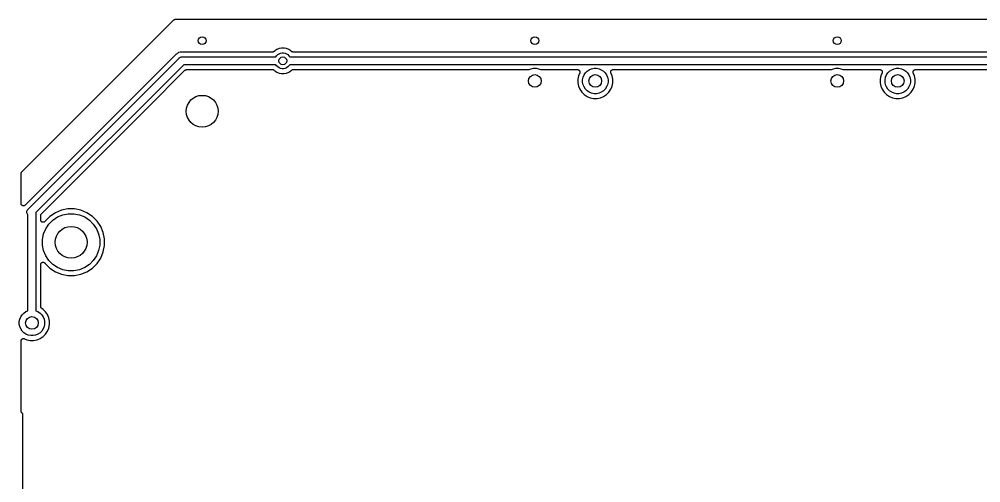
# Model space of a CAD drawing. Extents: x 4.56 to 9.07, y -4.98 to -1.83.
# Drawn here: x 4.561 to 5.753, y -3.423 to -2.848 of the extents above; entities that cross this region are included whole.
import ezdxf

# ---------------------------------------------------------------- set-up
doc = ezdxf.new("R2010")
doc.units = 0
doc.header["$MEASUREMENT"] = 0
doc.layers.add('BLACK', color=7, linetype='CONTINUOUS')

msp = doc.modelspace()

# ---------------------------------------------------------------- linework, layer by layer
at = {"layer": 'BLACK', "linetype": 'CONTINUOUS'}
for p, q in [((4.56386, -3.03783), (4.7524, -2.84929)), ((4.7524, -2.84928), (4.75243, -2.84926)), ((4.7524, -2.84929), (4.7524, -2.84928)), ((4.7524, -2.84928), (4.7524, -2.84928)), ((4.7524, -2.84928), (4.7524, -2.84928)), ((4.75243, -2.84926), (4.75264, -2.84909)), ((4.75264, -2.84909), (4.75285, -2.84892)), ((4.75285, -2.84892), (4.75286, -2.84891)), ((4.75286, -2.84891), (4.75288, -2.8489)), ((4.75288, -2.8489), (4.75312, -2.84878)), ((4.75312, -2.84878), (4.75336, -2.84865)), ((4.75336, -2.84865), (4.75337, -2.84864)), ((4.75337, -2.84864), (4.75339, -2.84864)), ((4.75339, -2.84864), (4.75365, -2.84856)), ((4.75365, -2.84856), (4.75391, -2.84848)), ((4.75391, -2.84848), (4.75393, -2.84848)), ((4.75393, -2.84848), (4.75394, -2.84848)), ((4.75394, -2.84848), (4.75421, -2.84845)), ((4.75421, -2.84845), (4.75448, -2.84843)), ((4.75448, -2.84843), (6.40396, -2.84843)), ((4.88291, -2.88486), (4.88004, -2.88604)), ((4.88595, -2.88425), (4.88291, -2.88486)), ((4.88905, -2.88425), (4.88595, -2.88425)), ((4.89209, -2.88486), (4.88905, -2.88425)), ((4.89496, -2.88604), (4.89209, -2.88486)), ((4.75431, -2.89277), (4.56803, -3.07904)), ((4.57164, -3.08379), (4.75879, -2.89664)), ((4.75439, -2.89267), (4.75431, -2.89277)), ((4.75448, -2.89259), (4.75439, -2.89267)), ((4.7545, -2.89256), (4.75448, -2.89259)), ((4.75475, -2.89225), (4.7545, -2.89256)), ((4.75557, -2.89158), (4.75475, -2.89225)), ((4.75641, -2.89089), (4.75557, -2.89158)), ((4.75557, -2.89158), (4.75557, -2.89158)), ((4.75744, -2.89034), (4.75641, -2.89089)), ((4.75831, -2.88988), (4.75744, -2.89034)), ((4.76036, -2.88925), (4.75831, -2.88988)), ((4.75879, -2.89664), (4.75895, -2.89645)), ((4.75895, -2.89645), (4.75971, -2.89582)), ((4.75971, -2.89582), (4.76058, -2.89536)), ((4.76211, -2.88908), (4.76036, -2.88925)), ((4.76058, -2.89536), (4.76152, -2.89507)), ((4.76152, -2.89507), (4.7617, -2.89505)), ((4.7617, -2.89505), (4.7625, -2.89498)), ((4.7625, -2.88904), (4.76211, -2.88908)), ((4.76211, -2.88908), (4.76211, -2.88908)), ((4.76289, -2.88908), (4.7625, -2.88904)), ((4.7625, -2.89498), (4.76275, -2.895)), ((4.76275, -2.895), (4.879, -2.895)), ((4.76302, -2.88908), (4.76289, -2.88908)), ((4.76314, -2.88909), (4.76302, -2.88908)), ((4.76318, -2.88909), (4.76314, -2.88909)), ((4.87491, -2.88909), (4.76318, -2.88909)), ((4.87518, -2.88907), (4.87491, -2.88909)), ((4.87545, -2.88904), (4.87518, -2.88907)), ((4.87547, -2.88904), (4.87545, -2.88904)), ((4.87548, -2.88904), (4.87547, -2.88904)), ((4.87574, -2.88896), (4.87548, -2.88904)), ((4.87601, -2.88888), (4.87574, -2.88896)), ((4.87602, -2.88888), (4.87601, -2.88888)), ((4.87604, -2.88887), (4.87602, -2.88888)), ((4.87628, -2.88874), (4.87604, -2.88887)), ((4.87652, -2.88862), (4.87628, -2.88874)), ((4.87653, -2.88861), (4.87652, -2.88862)), ((4.87655, -2.8886), (4.87653, -2.88861)), ((4.87676, -2.88843), (4.87655, -2.8886)), ((4.87697, -2.88826), (4.87676, -2.88843)), ((4.87699, -2.88824), (4.87697, -2.88826)), ((4.877, -2.88823), (4.87699, -2.88824)), ((4.87699, -2.88824), (4.87699, -2.88824)), ((4.87699, -2.88824), (4.87699, -2.88824)), ((4.87746, -2.88777), (4.877, -2.88823)), ((4.88004, -2.88604), (4.87746, -2.88777)), ((4.879, -2.895), (4.87985, -2.89373)), ((4.87985, -2.89373), (4.88123, -2.89235)), ((4.88123, -2.89235), (4.88284, -2.89128)), ((4.88284, -2.89128), (4.88463, -2.89054)), ((4.88463, -2.89054), (4.88653, -2.89016)), ((4.88653, -2.89016), (4.88847, -2.89016)), ((4.88847, -2.89016), (4.89037, -2.89054)), ((4.89037, -2.89054), (4.89216, -2.89128)), ((4.89216, -2.89128), (4.89377, -2.89235)), ((4.89377, -2.89235), (4.89515, -2.89373)), ((4.89754, -2.88777), (4.89496, -2.88604)), ((4.89515, -2.89373), (4.896, -2.895)), ((4.896, -2.895), (6.51043, -2.895)), ((4.898, -2.88823), (4.89754, -2.88777)), ((4.89821, -2.8884), (4.898, -2.88823)), ((4.89842, -2.88858), (4.89821, -2.8884)), ((4.89843, -2.88859), (4.89842, -2.88858)), ((4.89845, -2.8886), (4.89843, -2.88859)), ((4.89868, -2.88872), (4.89845, -2.8886)), ((4.89893, -2.88886), (4.89868, -2.88872)), ((4.89894, -2.88886), (4.89893, -2.88886)), ((4.89895, -2.88887), (4.89894, -2.88886)), ((4.89921, -2.88895), (4.89895, -2.88887)), ((4.89947, -2.88903), (4.89921, -2.88895)), ((4.89949, -2.88903), (4.89947, -2.88903)), ((4.8995, -2.88904), (4.89949, -2.88903)), ((4.89978, -2.88906), (4.8995, -2.88904)), ((4.90005, -2.88909), (4.89978, -2.88906)), ((4.90008, -2.88909), (4.90005, -2.88909)), ((4.90009, -2.88909), (4.90008, -2.88909)), ((4.90008, -2.88909), (4.90008, -2.88909)), ((4.90008, -2.88909), (4.90008, -2.88909)), ((6.50676, -2.88909), (4.90009, -2.88909)), ((4.76457, -2.905), (4.58134, -3.08823)), ((4.879, -2.905), (4.76457, -2.905)), ((4.87985, -2.90627), (4.879, -2.905)), ((4.88123, -2.90765), (4.87985, -2.90627)), ((4.88284, -2.90872), (4.88123, -2.90765)), ((4.88463, -2.90946), (4.88284, -2.90872)), ((4.89216, -2.90872), (4.89037, -2.90946)), ((4.89377, -2.90765), (4.89216, -2.90872)), ((4.89515, -2.90627), (4.89377, -2.90765)), ((4.896, -2.905), (4.89515, -2.90627)), ((6.51225, -2.905), (4.896, -2.905)), ((5.19541, -2.90986), (5.19845, -2.90925)), ((5.19845, -2.90925), (5.20155, -2.90925)), ((5.20155, -2.90925), (5.20459, -2.90986)), ((5.27041, -2.90986), (5.27345, -2.90925)), ((5.27345, -2.90925), (5.27655, -2.90925)), ((5.27655, -2.90925), (5.27959, -2.90986)), ((5.57041, -2.90986), (5.57345, -2.90925)), ((5.57345, -2.90925), (5.57655, -2.90925)), ((5.57655, -2.90925), (5.57959, -2.90986)), ((5.64541, -2.90986), (5.64845, -2.90925)), ((5.64845, -2.90925), (5.65155, -2.90925)), ((5.65155, -2.90925), (5.65459, -2.90986)), ((4.71935, -2.95857), (4.76615, -2.91177)), ((4.76615, -2.91177), (4.76616, -2.91176)), ((4.76616, -2.91176), (4.76618, -2.91174)), ((4.76616, -2.91176), (4.76616, -2.91176)), ((4.76616, -2.91176), (4.76616, -2.91176)), ((4.76618, -2.91174), (4.7664, -2.91157)), ((4.7664, -2.91157), (4.76661, -2.9114)), ((4.76661, -2.9114), (4.76662, -2.91139)), ((4.76662, -2.91139), (4.76663, -2.91138)), ((4.76663, -2.91138), (4.76687, -2.91126)), ((4.76687, -2.91126), (4.76712, -2.91113)), ((4.76712, -2.91113), (4.76713, -2.91112)), ((4.76713, -2.91112), (4.76714, -2.91112)), ((4.76714, -2.91112), (4.76741, -2.91104)), ((4.76741, -2.91104), (4.76767, -2.91096)), ((4.76767, -2.91096), (4.76768, -2.91096)), ((4.76768, -2.91096), (4.7677, -2.91096)), ((4.7677, -2.91096), (4.76797, -2.91093)), ((4.76797, -2.91093), (4.76824, -2.91091)), ((4.76824, -2.91091), (4.87491, -2.91091)), ((4.87491, -2.91091), (4.87492, -2.91091)), ((4.87492, -2.91091), (4.87492, -2.91091)), ((4.87492, -2.91091), (4.87492, -2.91091)), ((4.87492, -2.91091), (4.87495, -2.91091)), ((4.87495, -2.91091), (4.87522, -2.91094)), ((4.87522, -2.91094), (4.87549, -2.91096)), ((4.87549, -2.91096), (4.87551, -2.91097)), ((4.87551, -2.91097), (4.87553, -2.91097)), ((4.87553, -2.91097), (4.87579, -2.91105)), ((4.87579, -2.91105), (4.87605, -2.91113)), ((4.87605, -2.91113), (4.87606, -2.91114)), ((4.87606, -2.91114), (4.87607, -2.91114)), ((4.87607, -2.91114), (4.87631, -2.91128)), ((4.87631, -2.91128), (4.87655, -2.9114)), ((4.87655, -2.9114), (4.87657, -2.91141)), ((4.87657, -2.91141), (4.87658, -2.91142)), ((4.87658, -2.91142), (4.87679, -2.9116)), ((4.87679, -2.9116), (4.877, -2.91177)), ((4.877, -2.91177), (4.87746, -2.91223)), ((4.87746, -2.91223), (4.88004, -2.91396)), ((4.88004, -2.91396), (4.88291, -2.91514)), ((4.88291, -2.91514), (4.88595, -2.91575)), ((4.88653, -2.90984), (4.88463, -2.90946)), ((4.88595, -2.91575), (4.88905, -2.91575)), ((4.88847, -2.90984), (4.88653, -2.90984)), ((4.89037, -2.90946), (4.88847, -2.90984)), ((4.88905, -2.91575), (4.89209, -2.91514)), ((4.89209, -2.91514), (4.89496, -2.91396)), ((4.89496, -2.91396), (4.89754, -2.91223)), ((4.89754, -2.91223), (4.898, -2.91177)), ((4.898, -2.91177), (4.89801, -2.91176)), ((4.89801, -2.91176), (4.89803, -2.91174)), ((4.89801, -2.91176), (4.89801, -2.91176)), ((4.89801, -2.91176), (4.89801, -2.91176)), ((4.89803, -2.91174), (4.89824, -2.91157)), ((4.89824, -2.91157), (4.89845, -2.9114)), ((4.89845, -2.9114), (4.89847, -2.91139)), ((4.89847, -2.91139), (4.89848, -2.91138)), ((4.89848, -2.91138), (4.89872, -2.91126)), ((4.89872, -2.91126), (4.89896, -2.91113)), ((4.89896, -2.91113), (4.89898, -2.91112)), ((4.89898, -2.91112), (4.89899, -2.91112)), ((4.89899, -2.91112), (4.89925, -2.91104)), ((4.89925, -2.91104), (4.89952, -2.91096)), ((4.89952, -2.91096), (4.89953, -2.91096)), ((4.89953, -2.91096), (4.89955, -2.91096)), ((4.89955, -2.91096), (4.89982, -2.91093)), ((4.89982, -2.91093), (4.90009, -2.91091)), ((4.90009, -2.91091), (5.19288, -2.91091)), ((5.19288, -2.91091), (5.19541, -2.90986)), ((5.20459, -2.90986), (5.20712, -2.91091)), ((5.20712, -2.91091), (5.25298, -2.91091)), ((5.25298, -2.91091), (5.25301, -2.91091)), ((5.25301, -2.91091), (5.25301, -2.91091)), ((5.25301, -2.91091), (5.25301, -2.91091)), ((5.25301, -2.91091), (5.25302, -2.91091)), ((5.25302, -2.91091), (5.2533, -2.91094)), ((5.2533, -2.91094), (5.25358, -2.91097)), ((5.25418, -2.91868), (5.25335, -2.92287)), ((5.25358, -2.91097), (5.25359, -2.91097)), ((5.25359, -2.91097), (5.2536, -2.91097)), ((5.2536, -2.91097), (5.25386, -2.91105)), ((5.25386, -2.91105), (5.25413, -2.91114)), ((5.25413, -2.91114), (5.25414, -2.91114)), ((5.25414, -2.91114), (5.25414, -2.91114)), ((5.25414, -2.91114), (5.25439, -2.91128)), ((5.25571, -2.91499), (5.25418, -2.91868)), ((5.25439, -2.91128), (5.25464, -2.91141)), ((5.25464, -2.91141), (5.25464, -2.91142)), ((5.25464, -2.91142), (5.25465, -2.91142)), ((5.25465, -2.91142), (5.25486, -2.9116)), ((5.25486, -2.9116), (5.25508, -2.91178)), ((5.25508, -2.91178), (5.25509, -2.91179)), ((5.25509, -2.91179), (5.25509, -2.91179)), ((5.25509, -2.91179), (5.25526, -2.91201)), ((5.25526, -2.91201), (5.25544, -2.91223)), ((5.25544, -2.91223), (5.25545, -2.91224)), ((5.25545, -2.91224), (5.25545, -2.91224)), ((5.25545, -2.91224), (5.25558, -2.91249)), ((5.25558, -2.91249), (5.25571, -2.91274)), ((5.25571, -2.91274), (5.25572, -2.91275)), ((5.25579, -2.91472), (5.25571, -2.91499)), ((5.25572, -2.91275), (5.25572, -2.91275)), ((5.25572, -2.91275), (5.2558, -2.91302)), ((5.25587, -2.91445), (5.25579, -2.91472)), ((5.2558, -2.91302), (5.25588, -2.91329)), ((5.25588, -2.91444), (5.25587, -2.91444)), ((5.25587, -2.91444), (5.25587, -2.91445)), ((5.25588, -2.91329), (5.25588, -2.9133)), ((5.25588, -2.9133), (5.25588, -2.9133)), ((5.25588, -2.9133), (5.25591, -2.91358)), ((5.25591, -2.91415), (5.25588, -2.91444)), ((5.25591, -2.91358), (5.25593, -2.91386)), ((5.25593, -2.91388), (5.25591, -2.91415)), ((5.25593, -2.91386), (5.25593, -2.91387)), ((5.25593, -2.91387), (5.25593, -2.91388)), ((5.25925, -2.92345), (5.25986, -2.92041)), ((5.25986, -2.92041), (5.26104, -2.91754)), ((5.26104, -2.91754), (5.26277, -2.91496)), ((5.26277, -2.91496), (5.26496, -2.91277)), ((5.26496, -2.91277), (5.26754, -2.91104)), ((5.26754, -2.91104), (5.27041, -2.90986)), ((5.27959, -2.90986), (5.28246, -2.91104)), ((5.28246, -2.91104), (5.28504, -2.91277)), ((5.28504, -2.91277), (5.28723, -2.91496)), ((5.28723, -2.91496), (5.28896, -2.91754)), ((5.28896, -2.91754), (5.29014, -2.92041)), ((5.29014, -2.92041), (5.29075, -2.92345)), ((5.29407, -2.91382), (5.2941, -2.91354)), ((5.29407, -2.91383), (5.29407, -2.91382)), ((5.29407, -2.91384), (5.29407, -2.91383)), ((5.29409, -2.91412), (5.29407, -2.91384)), ((5.29412, -2.9144), (5.29409, -2.91412)), ((5.2941, -2.91354), (5.29413, -2.91326)), ((5.29412, -2.91441), (5.29412, -2.9144)), ((5.29412, -2.9144), (5.29412, -2.9144)), ((5.2942, -2.91468), (5.29412, -2.91441)), ((5.29413, -2.91325), (5.29421, -2.91298)), ((5.29413, -2.91326), (5.29413, -2.91325)), ((5.29413, -2.91326), (5.29413, -2.91326)), ((5.29428, -2.91495), (5.2942, -2.91468)), ((5.29421, -2.91298), (5.2943, -2.91271)), ((5.29428, -2.91496), (5.29428, -2.91495)), ((5.29428, -2.91497), (5.29428, -2.91496)), ((5.29428, -2.91496), (5.29428, -2.91496)), ((5.29429, -2.91499), (5.29428, -2.91497)), ((5.29582, -2.91868), (5.29429, -2.91499)), ((5.2943, -2.9127), (5.29444, -2.91245)), ((5.2943, -2.91271), (5.2943, -2.9127)), ((5.2943, -2.91271), (5.2943, -2.91271)), ((5.29444, -2.91245), (5.29457, -2.91221)), ((5.29457, -2.91221), (5.29458, -2.9122)), ((5.29458, -2.91219), (5.29476, -2.91198)), ((5.29458, -2.9122), (5.29458, -2.91219)), ((5.29476, -2.91198), (5.29494, -2.91176)), ((5.29494, -2.91176), (5.29495, -2.91175)), ((5.29494, -2.91176), (5.29494, -2.91176)), ((5.29495, -2.91175), (5.29517, -2.91157)), ((5.29517, -2.91157), (5.29538, -2.9114)), ((5.29538, -2.9114), (5.29539, -2.9114)), ((5.29539, -2.9114), (5.2954, -2.91139)), ((5.2954, -2.91139), (5.29565, -2.91126)), ((5.29565, -2.91126), (5.29589, -2.91113)), ((5.29665, -2.92287), (5.29582, -2.91868)), ((5.29589, -2.91113), (5.2959, -2.91113)), ((5.2959, -2.91113), (5.29591, -2.91112)), ((5.29591, -2.91112), (5.29617, -2.91104)), ((5.29617, -2.91104), (5.29645, -2.91096)), ((5.29645, -2.91096), (5.29645, -2.91096)), ((5.29645, -2.91096), (5.29646, -2.91096)), ((5.29646, -2.91096), (5.29674, -2.91093)), ((5.29674, -2.91093), (5.29702, -2.91091)), ((5.29702, -2.91091), (5.56788, -2.91091)), ((5.56788, -2.91091), (5.57041, -2.90986)), ((5.57959, -2.90986), (5.58212, -2.91091)), ((5.58212, -2.91091), (5.62798, -2.91091)), ((5.62798, -2.91091), (5.62801, -2.91091)), ((5.62801, -2.91091), (5.62801, -2.91091)), ((5.62801, -2.91091), (5.62801, -2.91091)), ((5.62801, -2.91091), (5.62802, -2.91091)), ((5.62802, -2.91091), (5.6283, -2.91094)), ((5.6283, -2.91094), (5.62858, -2.91097)), ((5.62918, -2.91868), (5.62835, -2.92287)), ((5.62858, -2.91097), (5.62859, -2.91097)), ((5.62859, -2.91097), (5.6286, -2.91097)), ((5.6286, -2.91097), (5.62886, -2.91105)), ((5.62886, -2.91105), (5.62913, -2.91114)), ((5.62913, -2.91114), (5.62914, -2.91114)), ((5.62914, -2.91114), (5.62914, -2.91114)), ((5.62914, -2.91114), (5.62939, -2.91128)), ((5.63071, -2.91499), (5.62918, -2.91868)), ((5.62939, -2.91128), (5.62964, -2.91141)), ((5.62964, -2.91141), (5.62964, -2.91142)), ((5.62964, -2.91142), (5.62965, -2.91142)), ((5.62965, -2.91142), (5.62986, -2.9116)), ((5.62986, -2.9116), (5.63008, -2.91178)), ((5.63008, -2.91178), (5.63009, -2.91179)), ((5.63009, -2.91179), (5.63009, -2.91179)), ((5.63009, -2.91179), (5.63026, -2.91201)), ((5.63026, -2.91201), (5.63044, -2.91223)), ((5.63044, -2.91223), (5.63045, -2.91224)), ((5.63045, -2.91224), (5.63045, -2.91224)), ((5.63045, -2.91224), (5.63058, -2.91249)), ((5.63058, -2.91249), (5.63071, -2.91274)), ((5.63071, -2.91274), (5.63072, -2.91275)), ((5.63079, -2.91472), (5.63071, -2.91499)), ((5.63072, -2.91275), (5.63072, -2.91275)), ((5.63072, -2.91275), (5.6308, -2.91302)), ((5.63087, -2.91445), (5.63079, -2.91472)), ((5.6308, -2.91302), (5.63088, -2.91329)), ((5.63088, -2.91444), (5.63087, -2.91444)), ((5.63087, -2.91444), (5.63087, -2.91445)), ((5.63088, -2.91329), (5.63088, -2.9133)), ((5.63088, -2.9133), (5.63088, -2.9133)), ((5.63088, -2.9133), (5.63091, -2.91358)), ((5.63091, -2.91415), (5.63088, -2.91444)), ((5.63091, -2.91358), (5.63093, -2.91386)), ((5.63093, -2.91388), (5.63091, -2.91415)), ((5.63093, -2.91386), (5.63093, -2.91387)), ((5.63093, -2.91387), (5.63093, -2.91388)), ((5.63425, -2.92345), (5.63486, -2.92041)), ((5.63486, -2.92041), (5.63604, -2.91754)), ((5.63604, -2.91754), (5.63777, -2.91496)), ((5.63777, -2.91496), (5.63996, -2.91277)), ((5.63996, -2.91277), (5.64254, -2.91104)), ((5.64254, -2.91104), (5.64541, -2.90986)), ((5.65459, -2.90986), (5.65746, -2.91104)), ((5.65746, -2.91104), (5.66004, -2.91277)), ((5.66004, -2.91277), (5.66223, -2.91496)), ((5.66223, -2.91496), (5.66396, -2.91754)), ((5.66396, -2.91754), (5.66514, -2.92041)), ((5.66514, -2.92041), (5.66575, -2.92345)), ((5.66907, -2.91382), (5.6691, -2.91354)), ((5.66907, -2.91383), (5.66907, -2.91382)), ((5.66907, -2.91384), (5.66907, -2.91383)), ((5.66909, -2.91412), (5.66907, -2.91384)), ((5.66912, -2.9144), (5.66909, -2.91412)), ((5.6691, -2.91354), (5.66913, -2.91326)), ((5.66912, -2.91441), (5.66912, -2.9144)), ((5.66912, -2.9144), (5.66912, -2.9144)), ((5.6692, -2.91468), (5.66912, -2.91441)), ((5.66913, -2.91325), (5.66921, -2.91298)), ((5.66913, -2.91326), (5.66913, -2.91325)), ((5.66913, -2.91326), (5.66913, -2.91326)), ((5.66928, -2.91495), (5.6692, -2.91468)), ((5.66921, -2.91298), (5.6693, -2.91271)), ((5.66928, -2.91496), (5.66928, -2.91495)), ((5.66928, -2.91497), (5.66928, -2.91496)), ((5.66928, -2.91496), (5.66928, -2.91496)), ((5.66929, -2.91499), (5.66928, -2.91497)), ((5.67082, -2.91868), (5.66929, -2.91499)), ((5.6693, -2.9127), (5.66944, -2.91245)), ((5.6693, -2.91271), (5.6693, -2.9127)), ((5.6693, -2.91271), (5.6693, -2.91271)), ((5.66944, -2.91245), (5.66957, -2.91221)), ((5.66957, -2.91221), (5.66958, -2.9122)), ((5.66958, -2.91219), (5.66976, -2.91198)), ((5.66958, -2.9122), (5.66958, -2.91219)), ((5.66976, -2.91198), (5.66994, -2.91176)), ((5.66994, -2.91176), (5.66995, -2.91175)), ((5.66994, -2.91176), (5.66994, -2.91176)), ((5.66995, -2.91175), (5.67017, -2.91157)), ((5.67017, -2.91157), (5.67038, -2.9114)), ((5.67038, -2.9114), (5.67039, -2.9114)), ((5.67039, -2.9114), (5.6704, -2.91139)), ((5.6704, -2.91139), (5.67065, -2.91126)), ((5.67065, -2.91126), (5.67089, -2.91113)), ((5.67165, -2.92287), (5.67082, -2.91868)), ((5.67089, -2.91113), (5.6709, -2.91113)), ((5.6709, -2.91113), (5.67091, -2.91112)), ((5.67091, -2.91112), (5.67117, -2.91104)), ((5.67117, -2.91104), (5.67145, -2.91096)), ((5.67145, -2.91096), (5.67145, -2.91096)), ((5.67145, -2.91096), (5.67146, -2.91096)), ((5.67146, -2.91096), (5.67174, -2.91093)), ((5.67174, -2.91093), (5.67202, -2.91091)), ((5.67202, -2.91091), (5.94288, -2.91091)), ((5.25335, -2.92287), (5.25335, -2.92713)), ((5.25335, -2.92713), (5.25418, -2.93132)), ((5.25418, -2.93132), (5.25581, -2.93526)), ((5.25925, -2.92655), (5.25925, -2.92345)), ((5.25986, -2.92959), (5.25925, -2.92655)), ((5.26104, -2.93246), (5.25986, -2.92959)), ((5.26277, -2.93504), (5.26104, -2.93246)), ((5.28896, -2.93246), (5.28723, -2.93504)), ((5.29014, -2.92959), (5.28896, -2.93246)), ((5.29075, -2.92655), (5.29014, -2.92959)), ((5.29075, -2.92345), (5.29075, -2.92655)), ((5.29419, -2.93526), (5.29582, -2.93132)), ((5.29582, -2.93132), (5.29665, -2.92713)), ((5.29665, -2.92713), (5.29665, -2.92287)), ((5.62835, -2.92287), (5.62835, -2.92713)), ((5.62835, -2.92713), (5.62918, -2.93132)), ((5.62918, -2.93132), (5.63081, -2.93526)), ((5.63425, -2.92655), (5.63425, -2.92345)), ((5.63486, -2.92959), (5.63425, -2.92655)), ((5.63604, -2.93246), (5.63486, -2.92959)), ((5.63777, -2.93504), (5.63604, -2.93246)), ((5.66396, -2.93246), (5.66223, -2.93504)), ((5.66514, -2.92959), (5.66396, -2.93246)), ((5.66575, -2.92655), (5.66514, -2.92959)), ((5.66575, -2.92345), (5.66575, -2.92655)), ((5.66919, -2.93526), (5.67082, -2.93132)), ((5.67082, -2.93132), (5.67165, -2.92713)), ((5.67165, -2.92713), (5.67165, -2.92287)), ((5.25581, -2.93526), (5.25818, -2.9388)), ((5.25818, -2.9388), (5.2612, -2.94182)), ((5.2612, -2.94182), (5.26474, -2.94419)), ((5.26496, -2.93723), (5.26277, -2.93504)), ((5.26474, -2.94419), (5.26868, -2.94582)), ((5.26754, -2.93896), (5.26496, -2.93723)), ((5.27041, -2.94014), (5.26754, -2.93896)), ((5.27345, -2.94075), (5.27041, -2.94014)), ((5.27655, -2.94075), (5.27345, -2.94075)), ((5.27959, -2.94014), (5.27655, -2.94075)), ((5.28246, -2.93896), (5.27959, -2.94014)), ((5.28132, -2.94582), (5.28526, -2.94419)), ((5.28504, -2.93723), (5.28246, -2.93896)), ((5.28723, -2.93504), (5.28504, -2.93723)), ((5.28526, -2.94419), (5.2888, -2.94182)), ((5.2888, -2.94182), (5.29182, -2.9388)), ((5.29182, -2.9388), (5.29419, -2.93526)), ((5.63081, -2.93526), (5.63318, -2.9388)), ((5.63318, -2.9388), (5.6362, -2.94182)), ((5.6362, -2.94182), (5.63974, -2.94419)), ((5.63996, -2.93723), (5.63777, -2.93504)), ((5.63974, -2.94419), (5.64368, -2.94582)), ((5.64254, -2.93896), (5.63996, -2.93723)), ((5.64541, -2.94014), (5.64254, -2.93896)), ((5.64845, -2.94075), (5.64541, -2.94014)), ((5.65155, -2.94075), (5.64845, -2.94075)), ((5.65459, -2.94014), (5.65155, -2.94075)), ((5.65746, -2.93896), (5.65459, -2.94014)), ((5.65632, -2.94582), (5.66026, -2.94419)), ((5.66004, -2.93723), (5.65746, -2.93896)), ((5.66223, -2.93504), (5.66004, -2.93723)), ((5.66026, -2.94419), (5.6638, -2.94182)), ((5.6638, -2.94182), (5.66682, -2.9388)), ((5.66682, -2.9388), (5.66919, -2.93526)), ((5.26868, -2.94582), (5.27287, -2.94665)), ((5.27287, -2.94665), (5.27713, -2.94665)), ((5.27713, -2.94665), (5.28132, -2.94582)), ((5.64368, -2.94582), (5.64787, -2.94665)), ((5.64787, -2.94665), (5.65213, -2.94665)), ((5.65213, -2.94665), (5.65632, -2.94582)), ((4.58815, -3.08977), (4.71935, -2.95857)), ((4.56299, -3.03988), (4.56302, -3.03961)), ((4.56299, -3.03991), (4.56299, -3.03988)), ((4.56299, -3.03992), (4.56299, -3.03991)), ((4.56299, -3.03991), (4.56299, -3.03991)), ((4.56299, -3.03991), (4.56299, -3.03991)), ((4.56299, -3.07696), (4.56299, -3.03992)), ((4.56302, -3.03961), (4.56305, -3.03933)), ((4.56305, -3.03932), (4.56306, -3.0393)), ((4.56305, -3.03933), (4.56305, -3.03932)), ((4.56306, -3.0393), (4.56314, -3.03904)), ((4.56314, -3.03904), (4.56322, -3.03878)), ((4.56322, -3.03878), (4.56323, -3.03877)), ((4.56323, -3.03875), (4.56336, -3.03851)), ((4.56323, -3.03877), (4.56323, -3.03875)), ((4.56336, -3.03851), (4.56349, -3.03828)), ((4.56349, -3.03828), (4.5635, -3.03826)), ((4.5635, -3.03826), (4.56351, -3.03825)), ((4.56351, -3.03825), (4.56368, -3.03804)), ((4.56368, -3.03804), (4.56386, -3.03783)), ((4.56302, -3.07724), (4.56299, -3.07696)), ((4.56305, -3.07752), (4.56302, -3.07724)), ((4.56305, -3.07753), (4.56305, -3.07752)), ((4.56305, -3.07752), (4.56305, -3.07752)), ((4.56313, -3.0778), (4.56305, -3.07753)), ((4.56321, -3.07807), (4.56313, -3.0778)), ((4.56321, -3.07808), (4.56321, -3.07807)), ((4.56334, -3.07833), (4.56321, -3.07808)), ((4.56321, -3.07808), (4.56321, -3.07808)), ((4.56348, -3.07858), (4.56334, -3.07833)), ((4.56348, -3.07859), (4.56348, -3.07858)), ((4.56349, -3.07859), (4.56348, -3.07859)), ((4.56366, -3.07881), (4.56349, -3.07859)), ((4.56384, -3.07903), (4.56366, -3.07881)), ((4.56385, -3.07903), (4.56384, -3.07903)), ((4.56385, -3.07904), (4.56385, -3.07903)), ((4.56407, -3.07922), (4.56385, -3.07904)), ((4.56429, -3.0794), (4.56407, -3.07922)), ((4.56454, -3.07954), (4.56429, -3.0794)), ((4.56429, -3.0794), (4.56429, -3.0794)), ((4.56429, -3.0794), (4.56429, -3.0794)), ((4.56479, -3.07967), (4.56454, -3.07954)), ((4.5648, -3.07968), (4.56479, -3.07967)), ((4.56507, -3.07976), (4.5648, -3.07968)), ((4.5648, -3.07968), (4.5648, -3.07968)), ((4.56534, -3.07985), (4.56507, -3.07976)), ((4.56535, -3.07985), (4.56534, -3.07985)), ((4.56563, -3.07988), (4.56535, -3.07985)), ((4.56535, -3.07985), (4.56535, -3.07985)), ((4.56591, -3.07991), (4.56563, -3.07988)), ((4.56592, -3.07991), (4.56591, -3.07991)), ((4.5662, -3.07988), (4.56592, -3.07991)), ((4.56592, -3.07991), (4.56592, -3.07991)), ((4.56649, -3.07986), (4.5662, -3.07988)), ((4.5665, -3.07986), (4.56649, -3.07986)), ((4.56649, -3.07986), (4.56649, -3.07986)), ((4.56677, -3.07978), (4.5665, -3.07986)), ((4.56704, -3.0797), (4.56677, -3.07978)), ((4.56705, -3.0797), (4.56704, -3.0797)), ((4.5673, -3.07956), (4.56705, -3.07969)), ((4.56705, -3.07969), (4.56705, -3.0797)), ((4.56755, -3.07943), (4.5673, -3.07956)), ((4.56756, -3.07943), (4.56755, -3.07943)), ((4.56778, -3.07925), (4.56756, -3.07943)), ((4.56756, -3.07943), (4.56756, -3.07943)), ((4.568, -3.07907), (4.56778, -3.07925)), ((4.56801, -3.07907), (4.568, -3.07907)), ((4.56803, -3.07904), (4.56801, -3.07907)), ((4.56801, -3.07907), (4.56801, -3.07907)), ((4.56801, -3.07907), (4.56801, -3.07907)), ((4.56998, -3.0875), (4.57007, -3.08652)), ((4.57007, -3.08848), (4.56998, -3.0875)), ((4.57007, -3.08652), (4.57036, -3.08558)), ((4.57036, -3.08558), (4.57082, -3.08471)), ((4.57082, -3.08471), (4.57129, -3.08414)), ((4.57129, -3.08414), (4.57145, -3.08395)), ((4.57129, -3.08414), (4.57129, -3.08414)), ((4.57145, -3.08395), (4.57164, -3.08379)), ((4.58134, -3.08823), (4.58136, -3.08848)), ((4.61294, -3.08525), (4.60542, -3.08837)), ((4.62093, -3.08366), (4.61294, -3.08525)), ((4.62907, -3.08366), (4.62093, -3.08366)), ((4.63706, -3.08525), (4.62907, -3.08366)), ((4.64458, -3.08837), (4.63706, -3.08525)), ((4.57036, -3.08942), (4.57007, -3.08848)), ((4.57082, -3.09029), (4.57036, -3.08942)), ((4.57138, -3.09097), (4.57082, -3.09029)), ((4.57138, -3.21003), (4.57138, -3.09097)), ((4.58136, -3.08848), (4.5814, -3.08888)), ((4.5814, -3.08888), (4.58138, -3.08912)), ((4.58138, -3.08912), (4.58138, -3.21003)), ((4.58728, -3.09182), (4.58731, -3.09155)), ((4.58728, -3.09185), (4.58728, -3.09182)), ((4.58728, -3.09186), (4.58728, -3.09185)), ((4.58728, -3.09185), (4.58728, -3.09185)), ((4.58728, -3.09185), (4.58728, -3.09185)), ((4.58728, -3.09731), (4.58728, -3.09186)), ((4.58731, -3.09759), (4.58728, -3.09731)), ((4.58731, -3.09155), (4.58734, -3.09128)), ((4.58734, -3.09787), (4.58731, -3.09759)), ((4.58734, -3.09128), (4.58735, -3.09126)), ((4.58734, -3.09788), (4.58734, -3.09787)), ((4.58742, -3.09815), (4.58734, -3.09788)), ((4.58734, -3.09788), (4.58734, -3.09788)), ((4.58735, -3.09125), (4.58743, -3.09099)), ((4.58735, -3.09126), (4.58735, -3.09125)), ((4.5875, -3.09842), (4.58742, -3.09815)), ((4.58743, -3.09099), (4.58751, -3.09073)), ((4.58751, -3.09843), (4.5875, -3.09842)), ((4.58751, -3.09073), (4.58752, -3.09071)), ((4.58764, -3.09868), (4.58751, -3.09843)), ((4.58751, -3.09843), (4.58751, -3.09843)), ((4.58752, -3.0907), (4.58765, -3.09046)), ((4.58752, -3.09071), (4.58752, -3.0907)), ((4.58777, -3.09893), (4.58764, -3.09868)), ((4.58765, -3.09046), (4.58778, -3.09022)), ((4.58778, -3.09894), (4.58777, -3.09893)), ((4.58778, -3.09022), (4.58779, -3.09021)), ((4.58795, -3.09916), (4.58778, -3.09894)), ((4.58778, -3.09894), (4.58778, -3.09894)), ((4.58779, -3.09021), (4.5878, -3.09019)), ((4.5878, -3.09019), (4.58798, -3.08998)), ((4.58814, -3.09938), (4.58795, -3.09916)), ((4.58798, -3.08998), (4.58815, -3.08977)), ((4.58814, -3.09939), (4.58814, -3.09938)), ((4.58814, -3.09938), (4.58814, -3.09938)), ((4.58836, -3.09957), (4.58814, -3.09939)), ((4.58858, -3.09975), (4.58836, -3.09957)), ((4.58859, -3.09975), (4.58858, -3.09975)), ((4.58858, -3.09975), (4.58858, -3.09975)), ((4.58883, -3.09989), (4.58859, -3.09975)), ((4.58908, -3.10002), (4.58883, -3.09989)), ((4.58909, -3.10003), (4.58908, -3.10002)), ((4.58937, -3.10011), (4.58909, -3.10003)), ((4.58909, -3.10003), (4.58909, -3.10003)), ((4.58963, -3.1002), (4.58937, -3.10011)), ((4.59106, -3.10013), (4.59079, -3.10021)), ((4.59134, -3.10005), (4.59106, -3.10013)), ((4.59158, -3.09992), (4.59134, -3.10004)), ((4.59134, -3.10004), (4.59134, -3.10004)), ((4.59134, -3.10004), (4.59134, -3.10005)), ((4.59185, -3.09978), (4.59158, -3.09992)), ((4.59207, -3.0996), (4.59185, -3.09978)), ((4.59185, -3.09978), (4.59185, -3.09978)), ((4.59185, -3.09978), (4.59185, -3.09978)), ((4.5923, -3.09942), (4.59207, -3.0996)), ((4.59249, -3.09919), (4.5923, -3.09942)), ((4.5923, -3.09942), (4.5923, -3.09942)), ((4.5923, -3.09942), (4.5923, -3.09942)), ((4.59267, -3.09898), (4.59249, -3.09919)), ((4.59269, -3.09895), (4.59267, -3.09897)), ((4.59267, -3.09897), (4.59267, -3.09897)), ((4.59267, -3.09897), (4.59267, -3.09897)), ((4.59267, -3.09897), (4.59267, -3.09898)), ((4.59289, -3.09865), (4.59269, -3.09895)), ((4.59865, -3.09289), (4.59289, -3.09865)), ((4.59748, -3.10241), (4.60241, -3.09748)), ((4.60542, -3.08837), (4.59865, -3.09289)), ((4.60241, -3.09748), (4.60822, -3.0936)), ((4.60822, -3.0936), (4.61466, -3.09093)), ((4.61466, -3.09093), (4.62151, -3.08957)), ((4.62151, -3.08957), (4.62849, -3.08957)), ((4.62849, -3.08957), (4.63534, -3.09093)), ((4.63534, -3.09093), (4.64178, -3.0936)), ((4.64178, -3.0936), (4.64759, -3.09748)), ((4.65135, -3.09289), (4.64458, -3.08837)), ((4.64759, -3.09748), (4.65252, -3.10241)), ((4.65711, -3.09865), (4.65135, -3.09289)), ((4.66163, -3.10542), (4.65711, -3.09865)), ((4.58964, -3.1002), (4.58963, -3.1002)), ((4.58993, -3.10023), (4.58964, -3.1002)), ((4.58964, -3.1002), (4.58964, -3.1002)), ((4.59021, -3.10026), (4.58993, -3.10023)), ((4.59022, -3.10026), (4.59021, -3.10026)), ((4.59021, -3.10026), (4.59021, -3.10026)), ((4.59051, -3.10023), (4.59022, -3.10026)), ((4.59078, -3.10021), (4.59051, -3.10023)), ((4.59079, -3.10021), (4.59078, -3.10021)), ((4.59079, -3.10021), (4.59079, -3.10021)), ((4.59093, -3.11466), (4.5936, -3.10822)), ((4.5936, -3.10822), (4.59748, -3.10241)), ((4.65252, -3.10241), (4.6564, -3.10822)), ((4.6564, -3.10822), (4.65907, -3.11466)), ((4.66475, -3.11294), (4.66163, -3.10542)), ((4.58957, -3.12151), (4.59093, -3.11466)), ((4.58957, -3.12849), (4.58957, -3.12151)), ((4.65907, -3.11466), (4.66043, -3.12151)), ((4.66043, -3.12151), (4.66043, -3.12849)), ((4.66634, -3.12093), (4.66475, -3.11294)), ((4.66634, -3.12907), (4.66634, -3.12093)), ((4.59093, -3.13534), (4.58957, -3.12849)), ((4.5936, -3.14178), (4.59093, -3.13534)), ((4.65907, -3.13534), (4.6564, -3.14178)), ((4.66043, -3.12849), (4.65907, -3.13534)), ((4.66475, -3.13706), (4.66634, -3.12907)), ((4.59748, -3.14759), (4.5936, -3.14178)), ((4.60241, -3.15252), (4.59748, -3.14759)), ((4.65252, -3.14759), (4.64759, -3.15252)), ((4.6564, -3.14178), (4.65252, -3.14759)), ((4.65711, -3.15135), (4.66163, -3.14458)), ((4.66163, -3.14458), (4.66475, -3.13706)), ((4.58728, -3.15265), (4.58731, -3.15238)), ((4.58728, -3.15266), (4.58728, -3.15265)), ((4.58728, -3.15269), (4.58728, -3.15266)), ((4.58728, -3.15266), (4.58728, -3.15266)), ((4.58728, -3.15266), (4.58728, -3.15266)), ((4.58728, -3.20467), (4.58728, -3.15269)), ((4.58731, -3.15238), (4.58735, -3.15209)), ((4.58735, -3.15208), (4.58743, -3.15181)), ((4.58735, -3.15209), (4.58735, -3.15208)), ((4.58735, -3.15208), (4.58735, -3.15208)), ((4.58743, -3.15181), (4.58752, -3.15154)), ((4.58752, -3.15153), (4.58766, -3.15128)), ((4.58752, -3.15154), (4.58752, -3.15153)), ((4.58752, -3.15154), (4.58752, -3.15154)), ((4.58766, -3.15128), (4.5878, -3.15103)), ((4.5878, -3.15103), (4.58798, -3.15081)), ((4.5878, -3.15103), (4.5878, -3.15103)), ((4.5878, -3.15103), (4.5878, -3.15103)), ((4.58798, -3.15081), (4.58816, -3.15059)), ((4.58816, -3.15059), (4.58817, -3.15059)), ((4.58817, -3.15058), (4.58839, -3.15041)), ((4.58817, -3.15059), (4.58817, -3.15058)), ((4.58839, -3.15041), (4.58861, -3.15023)), ((4.58861, -3.15023), (4.58862, -3.15023)), ((4.58862, -3.15022), (4.58887, -3.15009)), ((4.58862, -3.15023), (4.58862, -3.15022)), ((4.58887, -3.15009), (4.58912, -3.14996)), ((4.58912, -3.14996), (4.58913, -3.14996)), ((4.58913, -3.14996), (4.58941, -3.14988)), ((4.58913, -3.14996), (4.58913, -3.14996)), ((4.58941, -3.14988), (4.58968, -3.1498)), ((4.58968, -3.14979), (4.58997, -3.14977)), ((4.58968, -3.1498), (4.58968, -3.14979)), ((4.58968, -3.1498), (4.58968, -3.1498)), ((4.58997, -3.14977), (4.59025, -3.14974)), ((4.59025, -3.14974), (4.59025, -3.14974)), ((4.59025, -3.14974), (4.59026, -3.14974)), ((4.59026, -3.14974), (4.59053, -3.14977)), ((4.59053, -3.14977), (4.59082, -3.1498)), ((4.59082, -3.1498), (4.59083, -3.1498)), ((4.59083, -3.1498), (4.59083, -3.1498)), ((4.59083, -3.1498), (4.5911, -3.14989)), ((4.5911, -3.14989), (4.59137, -3.14997)), ((4.59137, -3.14997), (4.59138, -3.14997)), ((4.59138, -3.14997), (4.59138, -3.14997)), ((4.59138, -3.14997), (4.59164, -3.15011)), ((4.59164, -3.15011), (4.59188, -3.15024)), ((4.59188, -3.15024), (4.59188, -3.15024)), ((4.59188, -3.15024), (4.59189, -3.15025)), ((4.59189, -3.15025), (4.59211, -3.15043)), ((4.59211, -3.15043), (4.59233, -3.15061)), ((4.59233, -3.15061), (4.59233, -3.15061)), ((4.59233, -3.15061), (4.59233, -3.15061)), ((4.59233, -3.15061), (4.59251, -3.15084)), ((4.59251, -3.15084), (4.59269, -3.15105)), ((4.59269, -3.15105), (4.59289, -3.15135)), ((4.59289, -3.15135), (4.59865, -3.15711)), ((4.59865, -3.15711), (4.60542, -3.16163)), ((4.60822, -3.1564), (4.60241, -3.15252)), ((4.61466, -3.15907), (4.60822, -3.1564)), ((4.62151, -3.16043), (4.61466, -3.15907)), ((4.63534, -3.15907), (4.62849, -3.16043)), ((4.64178, -3.1564), (4.63534, -3.15907)), ((4.64759, -3.15252), (4.64178, -3.1564)), ((4.64458, -3.16163), (4.65135, -3.15711)), ((4.65135, -3.15711), (4.65711, -3.15135)), ((4.60542, -3.16163), (4.61294, -3.16475)), ((4.61294, -3.16475), (4.62093, -3.16634)), ((4.62093, -3.16634), (4.62907, -3.16634)), ((4.62849, -3.16043), (4.62151, -3.16043)), ((4.62907, -3.16634), (4.63706, -3.16475)), ((4.63706, -3.16475), (4.64458, -3.16163)), ((4.58731, -3.20494), (4.58728, -3.20467)), ((4.58733, -3.20521), (4.58731, -3.20494)), ((4.58734, -3.20523), (4.58733, -3.20521)), ((4.58734, -3.20524), (4.58734, -3.20523)), ((4.58742, -3.2055), (4.58734, -3.20524)), ((4.5875, -3.20576), (4.58742, -3.2055)), ((4.5875, -3.20578), (4.5875, -3.20576)), ((4.58751, -3.20579), (4.5875, -3.20578)), ((4.58763, -3.20603), (4.58751, -3.20579)), ((4.58776, -3.20628), (4.58763, -3.20603)), ((4.58777, -3.20629), (4.58776, -3.20628)), ((4.58778, -3.2063), (4.58777, -3.20629)), ((4.58795, -3.20651), (4.58778, -3.2063)), ((4.58812, -3.20673), (4.58795, -3.20651)), ((4.58813, -3.20674), (4.58812, -3.20673)), ((4.58814, -3.20675), (4.58813, -3.20674)), ((4.58835, -3.20692), (4.58814, -3.20675)), ((4.58856, -3.2071), (4.58835, -3.20692)), ((4.58858, -3.20711), (4.58856, -3.2071)), ((4.58859, -3.20711), (4.58858, -3.20711)), ((4.5886, -3.20712), (4.58859, -3.20711)), ((4.58859, -3.20711), (4.58859, -3.20711)), ((4.59018, -3.20818), (4.5886, -3.20712)), ((4.56124, -3.22041), (4.56242, -3.21754)), ((4.56242, -3.21754), (4.56415, -3.21496)), ((4.56415, -3.21496), (4.56634, -3.21277)), ((4.56634, -3.21277), (4.56892, -3.21104)), ((4.56892, -3.21104), (4.57138, -3.21003)), ((4.58138, -3.21003), (4.58384, -3.21104)), ((4.58384, -3.21104), (4.58642, -3.21277)), ((4.58642, -3.21277), (4.58861, -3.21496)), ((4.58861, -3.21496), (4.59033, -3.21754)), ((4.5932, -3.2112), (4.59018, -3.20818)), ((4.59033, -3.21754), (4.59152, -3.22041)), ((4.59557, -3.21474), (4.5932, -3.2112)), ((4.5972, -3.21868), (4.59557, -3.21474)), ((4.59803, -3.22287), (4.5972, -3.21868)), ((4.56063, -3.22345), (4.56124, -3.22041)), ((4.56063, -3.22655), (4.56063, -3.22345)), ((4.56124, -3.22959), (4.56063, -3.22655)), ((4.56242, -3.23246), (4.56124, -3.22959)), ((4.59152, -3.22959), (4.59033, -3.23246)), ((4.59152, -3.22041), (4.59213, -3.22345)), ((4.59213, -3.22655), (4.59152, -3.22959)), ((4.59213, -3.22345), (4.59213, -3.22655)), ((4.59557, -3.23526), (4.5972, -3.23132)), ((4.5972, -3.23132), (4.59803, -3.22713)), ((4.59803, -3.22713), (4.59803, -3.22287)), ((4.56415, -3.23504), (4.56242, -3.23246)), ((4.56634, -3.23723), (4.56415, -3.23504)), ((4.56892, -3.23896), (4.56634, -3.23723)), ((4.57178, -3.24014), (4.56892, -3.23896)), ((4.57483, -3.24075), (4.57178, -3.24014)), ((4.57793, -3.24075), (4.57483, -3.24075)), ((4.58097, -3.24014), (4.57793, -3.24075)), ((4.58384, -3.23896), (4.58097, -3.24014)), ((4.58642, -3.23723), (4.58384, -3.23896)), ((4.58861, -3.23504), (4.58642, -3.23723)), ((4.58663, -3.24419), (4.59018, -3.24182)), ((4.59033, -3.23246), (4.58861, -3.23504)), ((4.59018, -3.24182), (4.5932, -3.2388)), ((4.5932, -3.2388), (4.59557, -3.23526)), ((4.56299, -3.24727), (4.56302, -3.24699)), ((4.56299, -3.24729), (4.56299, -3.24727)), ((4.56299, -3.24731), (4.56299, -3.24729)), ((4.56299, -3.24729), (4.56299, -3.24729)), ((4.56299, -3.24729), (4.56299, -3.24729)), ((4.56299, -3.33455), (4.56299, -3.24731)), ((4.56302, -3.24699), (4.56305, -3.24671)), ((4.56305, -3.24671), (4.56306, -3.24671)), ((4.56306, -3.2467), (4.56314, -3.24643)), ((4.56306, -3.24671), (4.56306, -3.2467)), ((4.56314, -3.24643), (4.56322, -3.24616)), ((4.56322, -3.24616), (4.56323, -3.24616)), ((4.56323, -3.24615), (4.56337, -3.2459)), ((4.56323, -3.24616), (4.56323, -3.24615)), ((4.56337, -3.2459), (4.5635, -3.24566)), ((4.5635, -3.24565), (4.56351, -3.24564)), ((4.5635, -3.24566), (4.5635, -3.24565)), ((4.56351, -3.24564), (4.56369, -3.24543)), ((4.56369, -3.24543), (4.56387, -3.24521)), ((4.56387, -3.24521), (4.56388, -3.2452)), ((4.56387, -3.24521), (4.56387, -3.24521)), ((4.56388, -3.2452), (4.56409, -3.24503)), ((4.56409, -3.24503), (4.56432, -3.24485)), ((4.56432, -3.24485), (4.56433, -3.24484)), ((4.56432, -3.24485), (4.56432, -3.24485)), ((4.56433, -3.24484), (4.56457, -3.24471)), ((4.56457, -3.24471), (4.56482, -3.24458)), ((4.56482, -3.24458), (4.56483, -3.24458)), ((4.56483, -3.24458), (4.56484, -3.24457)), ((4.56484, -3.24457), (4.56511, -3.2445)), ((4.56511, -3.2445), (4.56538, -3.24441)), ((4.56538, -3.24441), (4.56538, -3.24441)), ((4.56538, -3.24441), (4.56539, -3.24441)), ((4.56539, -3.24441), (4.56567, -3.24439)), ((4.56567, -3.24439), (4.56595, -3.24436)), ((4.56595, -3.24436), (4.56596, -3.24436)), ((4.56596, -3.24436), (4.56597, -3.24436)), ((4.56597, -3.24436), (4.56624, -3.24439)), ((4.56624, -3.24439), (4.56652, -3.24442)), ((4.56652, -3.24442), (4.56653, -3.24442)), ((4.56653, -3.24442), (4.56654, -3.24442)), ((4.56654, -3.24442), (4.5668, -3.2445)), ((4.5668, -3.2445), (4.56707, -3.24458)), ((4.56707, -3.24458), (4.57006, -3.24582)), ((4.57006, -3.24582), (4.57425, -3.24665)), ((4.57425, -3.24665), (4.57851, -3.24665)), ((4.57851, -3.24665), (4.58269, -3.24582)), ((4.58269, -3.24582), (4.58663, -3.24419)), ((4.56302, -3.33482), (4.56299, -3.33455)), ((4.56304, -3.3351), (4.56302, -3.33482)), ((4.56305, -3.33511), (4.56304, -3.3351)), ((4.56305, -3.33512), (4.56305, -3.33511)), ((4.56313, -3.33539), (4.56305, -3.33512)), ((4.56321, -3.33565), (4.56313, -3.33539)), ((4.56321, -3.33566), (4.56321, -3.33565)), ((4.56321, -3.33567), (4.56321, -3.33566)), ((4.56335, -3.33592), (4.56321, -3.33567)), ((4.56347, -3.33616), (4.56335, -3.33592)), ((4.56348, -3.33617), (4.56347, -3.33616)), ((4.56349, -3.33618), (4.56348, -3.33617)), ((4.56366, -3.3364), (4.56349, -3.33618)), ((4.56384, -3.33661), (4.56366, -3.3364)), ((4.56384, -3.33662), (4.56384, -3.33661)), ((4.56385, -3.33663), (4.56384, -3.33662)), ((4.56406, -3.3368), (4.56385, -3.33663)), ((4.56428, -3.33698), (4.56406, -3.3368)), ((4.56429, -3.33699), (4.56428, -3.33698)), ((4.56429, -3.337), (4.56429, -3.33699)), ((4.56454, -3.33713), (4.56429, -3.337)), ((4.56478, -3.33726), (4.56454, -3.33713)), ((4.56479, -3.33726), (4.56478, -3.33726)), ((4.5648, -3.33727), (4.56479, -3.33726)), ((4.56496, -3.33732), (4.5648, -3.33727)), ((4.56496, -4.67717), (4.56496, -3.33732))]:
    msp.add_line(p, q, dxfattribs=at)
at = {"layer": 'BLACK'}
for centre, radius in [((4.7875, -2.875), 0.00492), ((5.2, -2.875), 0.00492), ((5.575, -2.875), 0.00492), ((4.8875, -2.9), 0.00492), ((5.2, -2.925), 0.00787), ((5.275, -2.925), 0.00787), ((5.575, -2.925), 0.00787), ((5.65, -2.925), 0.00787), ((4.7875, -2.9625), 0.01969), ((4.625, -3.125), 0.01969), ((4.57638, -3.225), 0.00787)]:
    msp.add_circle(centre, radius, dxfattribs=at)

doc.saveas('drawing.dxf')
